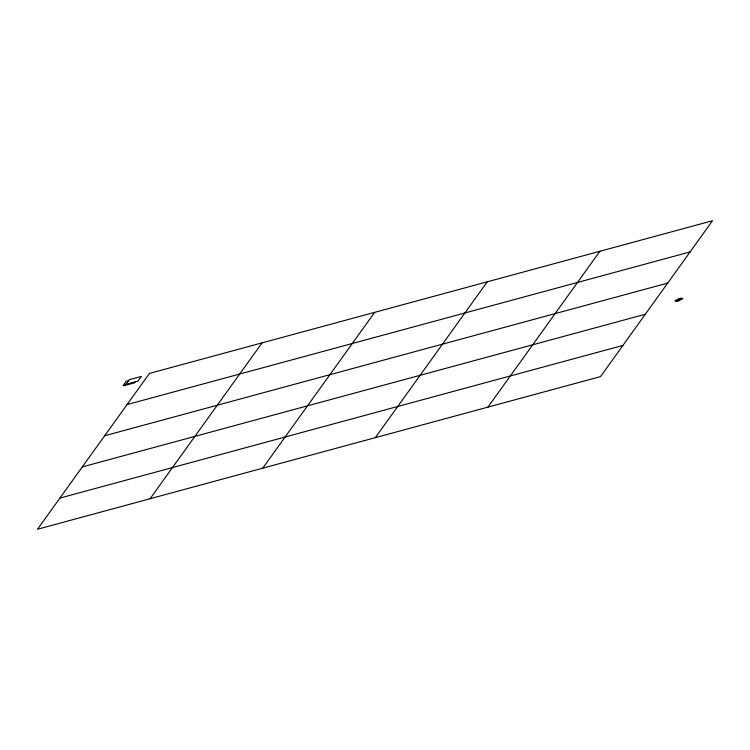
<?xml version="1.0" encoding="UTF-8"?>
<svg xmlns="http://www.w3.org/2000/svg" width="750" height="750" viewBox="0 0 750 750"><rect width="100%" height="100%" fill="white"/><g stroke="black" fill="none" stroke-linecap="round" stroke-linejoin="round"><path stroke-width="1.12" d="M135.244 381.872L134.578 382.809L124.013 385.678L124.688 384.741L138.038 381.056L141.394 376.388L129.328 379.659L125.559 384.881L123.141 385.538L126.188 381.3L128.597 380.644M150.103 498.722L262.069 342.872M262.716 468.188L374.681 312.347M375.319 437.653L487.284 281.812M487.931 407.128L599.897 251.278M677.306 300.544L677.962 299.625M679.866 299.85L680.522 298.931M127.069 404.578L690.103 251.916M104.681 435.75L667.716 283.087M82.284 466.913L645.319 314.25M59.897 498.084L622.931 345.422M149.466 373.406L37.5 529.256L600.534 376.594L712.5 220.744L149.466 373.406M675.694 300.244L675.037 301.163L682.125 299.241L682.791 298.322L675.694 300.244M678.778 298.65L676.781 301.444L679.041 300.825L681.047 298.041L678.778 298.65"/></g></svg>
